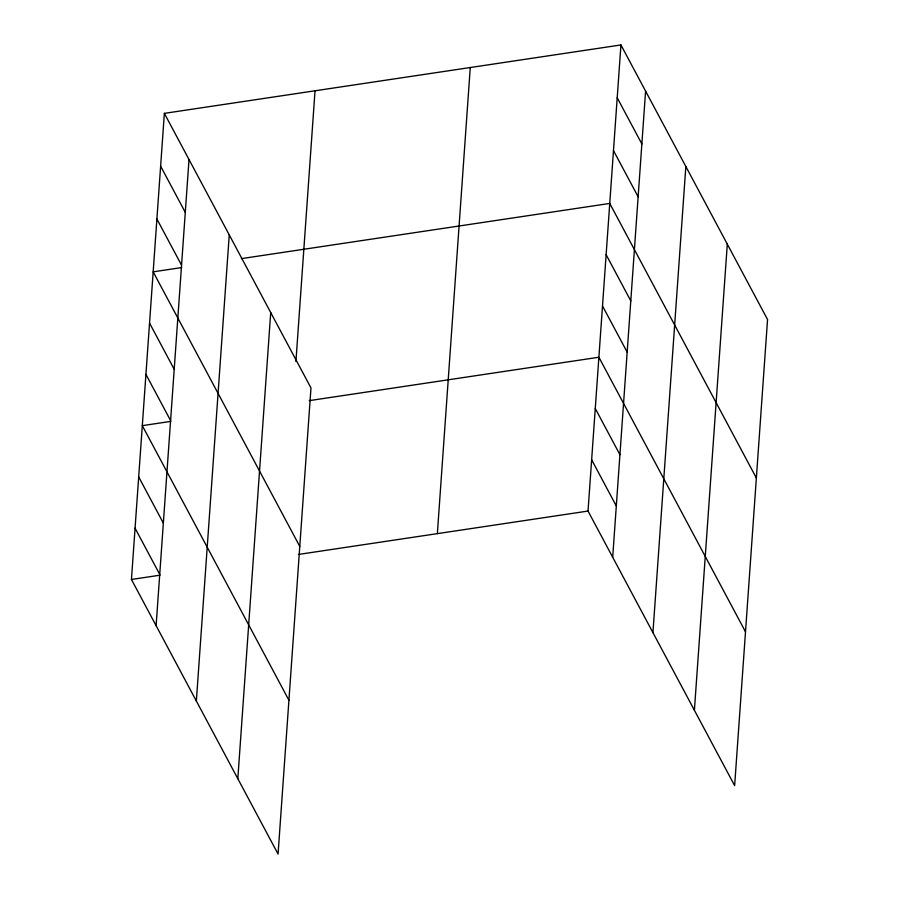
<?xml version="1.0" encoding="UTF-8"?>
<svg xmlns="http://www.w3.org/2000/svg" width="899" height="899" viewBox="0 0 899 899"><rect width="100%" height="100%" fill="white"/><g stroke="black" fill="none" stroke-linecap="round" stroke-linejoin="round"><path stroke-width="1.35" d="M164.36 113.364L310.975 387.941L278.061 854.05L131.445 579.473L164.36 113.364L620.939 44.95L767.555 319.527L734.64 785.636L588.025 511.059L620.939 44.95M156.111 625.648L189.015 159.539M196.353 701.018L229.256 234.909M237.819 778.68L270.723 312.571M295.917 361.51L315.032 90.788M437.352 533.635L470.267 67.526M612.691 557.245L645.594 91.136M652.932 632.615L685.847 166.506M694.399 710.266L727.302 244.157M181.677 267.565L153.167 271.835L299.783 546.423M241.404 258.62L609.747 203.432L756.362 478.01M170.81 421.384L142.312 425.654L288.916 700.231M309.323 400.628L598.891 357.24L745.507 631.828M131.445 579.473L159.955 575.203M298.457 554.447L588.025 511.059M617.208 97.777L641.864 143.952M613.478 150.605L638.144 196.78M606.128 254.698L630.783 300.884M602.51 305.975L627.165 352.15M595.273 408.517L619.928 454.692M591.654 459.782L616.309 505.968M160.629 166.191L185.284 212.366M156.898 219.008L181.553 265.194M149.549 323.112L174.204 369.287M145.93 374.377L170.585 420.563M138.693 476.931L163.348 523.106M135.064 528.196L159.73 574.382"/></g></svg>
